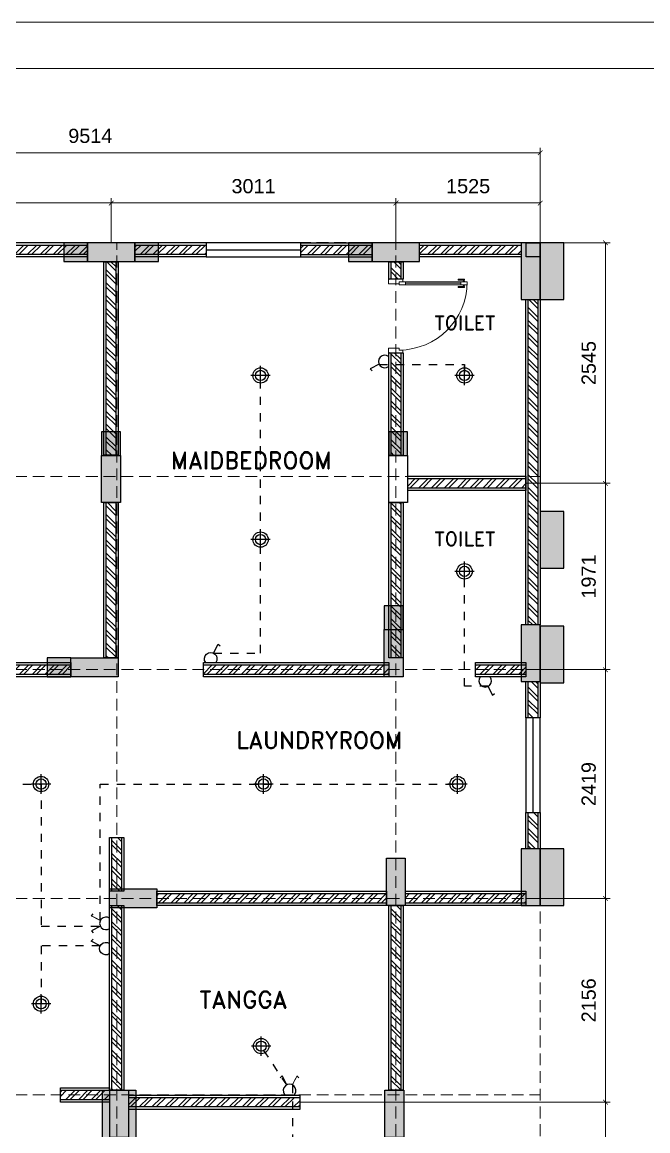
# Model space of a CAD drawing. Header units: millimetres. Extents: x 19632 to 183655, y 41319 to 69325.
# Drawn here: x 37302 to 43917, y 57599 to 69325 of the extents above; entities that cross this region are included whole.
import ezdxf
from ezdxf.enums import TextEntityAlignment as Align

# ---------------------------------------------------------------- set-up
doc = ezdxf.new("R2010")
doc.units = ezdxf.units.MM
doc.header["$MEASUREMENT"] = 0
for name, pattern in [('DASHED2', [0.375, 0.25, -0.125]), ('FHIDDEN', [0.25, 0.125, -0.125]), ('HIDDEN2', [0.1875, 0.125, -0.0625]), ('SLD-Solid', [0])]:
    doc.linetypes.add(name, pattern=pattern)
for name, color, linetype, lineweight in [('AS', 8, 'HIDDEN2', 5), ('DINDING', 1, 'Continuous', 20), ('DOOR OPENING', 4, 'SLD-Solid', 5), ('HATCH', 8, 'Continuous', 5), ('Kabel', 2, 'DASHED2', 20), ('LEGEND', 1, 'DASHED2', 50), ('XR-KOP A3_MOZART$0$KOP-A1$0$A-GRSKOP', 1, 'Continuous', 5)]:
    doc.layers.add(name, color=color, linetype=linetype, lineweight=lineweight)
for name, color, linetype in [('JALUR LAMPU', 5, 'FHIDDEN'), ('lights (bulb)', 32, 'Continuous'), ('LISTRIK', 2, 'Continuous'), ('tampak', 7, 'Continuous'), ('WALL', 255, 'Continuous')]:
    doc.layers.add(name, color=color, linetype=linetype)
doc.styles.add('HAND', font='ROMAND.SHX', dxfattribs={"width": 0.8, "height": 250})
doc.styles.get("Standard").update_dxf_attribs({"font": 'arial.ttf'})
doc.dimstyles.new('DIM100', dxfattribs={"dimscale": 0, "dimtxt": 150, "dimasz": 50, "dimexe": 50, "dimexo": 0, "dimgap": 100, "dimtad": 1, "dimtoh": 1, "dimdec": 0, "dimdsep": 46, "dimtxsty": 'Standard', "dimblk": 'ARCHTICK', "dimcen": 1, "dimclrd": 1, "dimclre": 1, "dimadec": 0, "dimazin": 0, "dimtfac": 250, "dimtdec": 0, "dimtix": 1, "dimtmove": 0, "dimatfit": 3, "dimldrblk": 'DOT', "dimfxl": 150, "dimtolj": 1, "dimtzin": 0, "dimlwd": 5, "dimlwe": 5, "dimarcsym": 0})

# ---------------------------------------------------------------- blocks, each defined once
blk = doc.blocks.new('hsdh')
at = {"layer": 'XR-KOP A3_MOZART$0$KOP-A1$0$A-GRSKOP', "color": 0, "linetype": 'Continuous', "lineweight": 5}
blk.add_lwpolyline([(145480, 82601), (107945, 82601), (107945, 56197), (145480, 56197)], close=True, dxfattribs=at)
at = {"layer": 'XR-KOP A3_MOZART$0$KOP-A1$0$A-GRSKOP', "color": 5, "linetype": 'Continuous', "lineweight": 5}
blk.add_lwpolyline([(145017, 82138), (108409, 82138), (108409, 56660), (145017, 56660)], close=True, dxfattribs=at)
blk = doc.blocks.new('*U35')
at = {"layer": 'HATCH'}
h = blk.add_hatch(dxfattribs=at)
h.set_pattern_fill('ANSI32', color=0, scale=10)
h.set_pattern_definition([(45, (564.82, -10567.46), (-67.3519, 67.3519), []), (45, (609.72, -10567.46), (-67.3519, 67.3519), [])])
h.paths.add_polyline_path([(9137, -50), (9137, 50), (6685, 50), (6685, -50)])
at = {"layer": 'WALL', "color": 0}
for points in [[(6685, 75), (9137, 75), (9137, -75), (6685, -75)], [(6685, 50), (9137, 50), (9137, -50), (6685, -50)]]:
    blk.add_lwpolyline(points, close=True, dxfattribs=at)
blk = doc.blocks.new('*U77')
at = {"layer": 'HATCH'}
h = blk.add_hatch(dxfattribs=at)
h.set_pattern_fill('ANSI32', color=0, scale=10)
h.set_pattern_definition([(45, (2616.32, -10567.46), (-67.3519, 67.3519), []), (45, (2661.22, -10567.46), (-67.3519, 67.3519), [])])
h.paths.add_polyline_path([(9311, -50), (9311, 50), (8563, 50), (8563, -50)])
at = {"layer": 'WALL', "color": 0}
for points in [[(8563, 75), (9311, 75), (9311, -75), (8563, -75)], [(8563, 50), (9311, 50), (9311, -50), (8563, -50)]]:
    blk.add_lwpolyline(points, close=True, dxfattribs=at)
blk = doc.blocks.new('*U37')
at = {"layer": 'HATCH'}
h = blk.add_hatch(dxfattribs=at)
h.set_pattern_fill('ANSI32', color=0, scale=10)
h.set_pattern_definition([(45, (2300.85, -10567.46), (-67.3519, 67.3519), []), (45, (2345.75, -10567.46), (-67.3519, 67.3519), [])])
h.paths.add_polyline_path([(9312, -50), (9312, 50), (8246, 50), (8246, -50)])
at = {"layer": 'WALL', "color": 0}
for points in [[(8246, 75), (9312, 75), (9312, -75), (8246, -75)], [(8246, 50), (9312, 50), (9312, -50), (8246, -50)]]:
    blk.add_lwpolyline(points, close=True, dxfattribs=at)
blk = doc.blocks.new('*U54')
at = {"layer": 'HATCH'}
h = blk.add_hatch(dxfattribs=at)
h.set_pattern_fill('ANSI32', color=0, scale=10)
h.set_pattern_definition([(45, (-17719.44, -10567.46), (-67.3519, 67.3519), []), (45, (-17674.53, -10567.46), (-67.3519, 67.3519), [])])
h.paths.add_polyline_path([(-2935, 50), (-2935, -50), (473, -50), (473, 50)])
at = {"layer": 'WALL', "color": 0}
for points in [[(-2935, 75), (473, 75), (473, -75), (-2935, -75)], [(-2935, 50), (473, 50), (473, -50), (-2935, -50)]]:
    blk.add_lwpolyline(points, close=True, dxfattribs=at)
blk = doc.blocks.new('*U36')
at = {"layer": 'HATCH'}
h = blk.add_hatch(dxfattribs=at)
h.set_pattern_fill('ANSI32', color=0, scale=10)
h.set_pattern_definition([(45, (-19891.23, -10567.46), (-67.3519, 67.3519), []), (45, (-19846.33, -10567.46), (-67.3519, 67.3519), [])])
h.paths.add_polyline_path([(-3331, 50), (-3331, -50), (-1303, -50), (-1303, 50)])
at = {"layer": 'WALL', "color": 0}
for points in [[(-3331, 75), (-1303, 75), (-1303, -75), (-3331, -75)], [(-3331, 50), (-1303, 50), (-1303, -50), (-3331, -50)]]:
    blk.add_lwpolyline(points, close=True, dxfattribs=at)
blk = doc.blocks.new('*U84')
at = {"layer": 'HATCH'}
h = blk.add_hatch(dxfattribs=at)
h.set_pattern_fill('ANSI32', color=0, scale=10)
h.set_pattern_definition([(45, (-18939.37, -10567.46), (-67.3519, 67.3519), []), (45, (-18894.47, -10567.46), (-67.3519, 67.3519), [])])
h.paths.add_polyline_path([(-2378, 50), (-2378, -50), (-1304, -50), (-1304, 50)])
at = {"layer": 'WALL', "color": 0}
for points in [[(-2378, 75), (-1304, 75), (-1304, -75), (-2378, -75)], [(-2378, 50), (-1304, 50), (-1304, -50), (-2378, -50)]]:
    blk.add_lwpolyline(points, close=True, dxfattribs=at)
blk = doc.blocks.new('*U82')
at = {"layer": 'HATCH'}
h = blk.add_hatch(dxfattribs=at)
h.set_pattern_fill('ANSI32', color=0, scale=10)
h.set_pattern_definition([(45, (292.47, -10567.46), (-67.3519, 67.3519), []), (45, (337.37, -10567.46), (-67.3519, 67.3519), [])])
h.paths.add_polyline_path([(8692, -50), (8692, 50), (6858, 50), (6858, -50)])
at = {"layer": 'WALL', "color": 0}
for points in [[(6858, 75), (8692, 75), (8692, -75), (6858, -75)], [(6858, 50), (8692, 50), (8692, -50), (6858, -50)]]:
    blk.add_lwpolyline(points, close=True, dxfattribs=at)
blk = doc.blocks.new('*U140')
at = {"layer": 'HATCH'}
h = blk.add_hatch(dxfattribs=at)
h.set_pattern_fill('ANSI32', color=0, scale=10)
h.set_pattern_definition([(45, (-13.1, -10567.46), (-67.3519, 67.3519), []), (45, (31.8, -10567.46), (-67.3519, 67.3519), [])])
h.paths.add_polyline_path([(8593, -50), (8593, 50), (6651, 50), (6651, -50)])
at = {"layer": 'WALL', "color": 0}
for points in [[(6651, 75), (8593, 75), (8593, -75), (6651, -75)], [(6651, 50), (8593, 50), (8593, -50), (6651, -50)]]:
    blk.add_lwpolyline(points, close=True, dxfattribs=at)
blk = doc.blocks.new('*U139')
at = {"layer": 'HATCH'}
h = blk.add_hatch(dxfattribs=at)
h.set_pattern_fill('ANSI32', color=0, scale=10)
h.set_pattern_definition([(45, (1664.76, -10567.46), (-67.3519, 67.3519), []), (45, (1709.66, -10567.46), (-67.3519, 67.3519), [])])
h.paths.add_polyline_path([(8724, -50), (8724, 50), (8198, 50), (8198, -50)])
at = {"layer": 'WALL', "color": 0}
for points in [[(8198, 75), (8724, 75), (8724, -75), (8198, -75)], [(8198, 50), (8724, 50), (8724, -50), (8198, -50)]]:
    blk.add_lwpolyline(points, close=True, dxfattribs=at)
blk = doc.blocks.new('*U137')
at = {"layer": 'HATCH'}
h = blk.add_hatch(dxfattribs=at)
h.set_pattern_fill('ANSI32', color=0, scale=10)
h.set_pattern_definition([(45, (1413.03, -10567.46), (-67.3519, 67.3519), []), (45, (1457.93, -10567.46), (-67.3519, 67.3519), [])])
h.paths.add_polyline_path([(8593, -50), (8593, 50), (8078, 50), (8078, -50)])
at = {"layer": 'WALL', "color": 0}
for points in [[(8078, 75), (8593, 75), (8593, -75), (8078, -75)], [(8078, 50), (8593, 50), (8593, -50), (8078, -50)]]:
    blk.add_lwpolyline(points, close=True, dxfattribs=at)
blk = doc.blocks.new('*U45')
at = {"layer": 'HATCH'}
h = blk.add_hatch(dxfattribs=at)
h.set_pattern_fill('ANSI32', color=0, scale=10)
h.set_pattern_definition([(45, (-17434.14, -10567.46), (-67.3519, 67.3519), []), (45, (-17389.24, -10567.46), (-67.3519, 67.3519), [])])
h.paths.add_polyline_path([(-2057, 50), (-2057, -50), (-120, -50), (-120, 50)])
at = {"layer": 'WALL', "color": 0}
for points in [[(-2057, 75), (-120, 75), (-120, -75), (-2057, -75)], [(-2057, 50), (-120, 50), (-120, -50), (-2057, -50)]]:
    blk.add_lwpolyline(points, close=True, dxfattribs=at)
blk = doc.blocks.new('*U43')
at = {"layer": 'HATCH'}
h = blk.add_hatch(dxfattribs=at)
h.set_pattern_fill('ANSI32', color=0, scale=10)
h.set_pattern_definition([(45, (-3889.16, -10567.46), (-67.3519, 67.3519), []), (45, (-3844.26, -10567.46), (-67.3519, 67.3519), [])])
h.paths.add_polyline_path([(6315, -50), (6315, 50), (5053, 50), (5053, -50)])
at = {"layer": 'WALL', "color": 0}
for points in [[(5053, 75), (6315, 75), (6315, -75), (5053, -75)], [(5053, 50), (6315, 50), (6315, -50), (5053, -50)]]:
    blk.add_lwpolyline(points, close=True, dxfattribs=at)
blk = doc.blocks.new('*U134')
at = {"layer": 'HATCH'}
h = blk.add_hatch(dxfattribs=at)
h.set_pattern_fill('ANSI32', color=0, scale=10)
h.set_pattern_definition([(45, (1375.64, -10567.46), (-67.3519, 67.3519), []), (45, (1420.54, -10567.46), (-67.3519, 67.3519), [])])
h.paths.add_polyline_path([(9212, -50), (9212, 50), (7421, 50), (7421, -50)])
at = {"layer": 'WALL', "color": 0}
for points in [[(7421, 75), (9212, 75), (9212, -75), (7421, -75)], [(7421, 50), (9212, 50), (9212, -50), (7421, -50)]]:
    blk.add_lwpolyline(points, close=True, dxfattribs=at)
blk = doc.blocks.new('*U46')
at = {"layer": 'HATCH'}
h = blk.add_hatch(dxfattribs=at)
h.set_pattern_fill('ANSI32', color=0, scale=10)
h.set_pattern_definition([(45, (-20087.24, -10567.46), (-67.3519, 67.3519), []), (45, (-20042.34, -10567.46), (-67.3519, 67.3519), [])])
h.paths.add_polyline_path([(-3382, 50), (-3382, -50), (-1448, -50), (-1448, 50)])
at = {"layer": 'WALL', "color": 0}
for points in [[(-3382, 75), (-1448, 75), (-1448, -75), (-3382, -75)], [(-3382, 50), (-1448, 50), (-1448, -50), (-3382, -50)]]:
    blk.add_lwpolyline(points, close=True, dxfattribs=at)
blk = doc.blocks.new('*U38')
at = {"layer": 'HATCH'}
h = blk.add_hatch(dxfattribs=at)
h.set_pattern_fill('ANSI32', color=0, scale=10)
h.set_pattern_definition([(45, (2373.68, -10567.46), (-67.3519, 67.3519), []), (45, (2418.58, -10567.46), (-67.3519, 67.3519), [])])
h.paths.add_polyline_path([(9434, -50), (9434, 50), (8196, 50), (8196, -50)])
at = {"layer": 'WALL', "color": 0}
for points in [[(8196, 75), (9434, 75), (9434, -75), (8196, -75)], [(8196, 50), (9434, 50), (9434, -50), (8196, -50)]]:
    blk.add_lwpolyline(points, close=True, dxfattribs=at)
blk = doc.blocks.new('*U21')
at = {"layer": 'HATCH'}
h = blk.add_hatch(dxfattribs=at)
h.set_pattern_fill('ANSI32', color=0, scale=10)
h.set_pattern_definition([(45, (-16129.28, -10567.46), (-67.3519, 67.3519), []), (45, (-16084.38, -10567.46), (-67.3519, 67.3519), [])])
h.paths.add_polyline_path([(-718, 50), (-718, -50), (-154, -50), (-154, 50)])
at = {"layer": 'WALL', "color": 0}
for points in [[(-718, 75), (-154, 75), (-154, -75), (-718, -75)], [(-718, 50), (-154, 50), (-154, -50), (-718, -50)]]:
    blk.add_lwpolyline(points, close=True, dxfattribs=at)
blk = doc.blocks.new('_ArchTick')
at = {"color": 0, "linetype": 'ByBlock', "const_width": 0.15}
blk.add_lwpolyline([(-0.5, -0.5), (0.5, 0.5)], dxfattribs=at)
blk = doc.blocks.new('*D210')
at = {"color": 1, "lineweight": 5, "transparency": 16777216}
for p, q in [((35091, 66994), (35091, 67463)), ((38243, 66992), (38243, 67463)), ((35091, 67413), (38243, 67413))]:
    blk.add_line(p, q, dxfattribs=at)
at = {"layer": 'Defpoints', "color": 0, "transparency": 16777216}
for p in [(38243, 67413), (35091, 66994), (38243, 66992)]:
    blk.add_point(p, dxfattribs=at)
at = {"color": 1, "lineweight": 5, "transparency": 16777216, "xscale": 50, "yscale": 50, "zscale": 50, "rotation": 180}
blk.add_blockref('_ArchTick', (35091, 67413), dxfattribs=at)
at = {"color": 1, "lineweight": 5, "transparency": 16777216, "xscale": 50, "yscale": 50, "zscale": 50}
blk.add_blockref('_ArchTick', (38243, 67413), dxfattribs=at)
at = {"color": 0, "transparency": 16777216, "insert": (36667, 67590), "char_height": 150, "attachment_point": 5}
blk.add_mtext('\\A1;3151', dxfattribs=at)
blk = doc.blocks.new('_DOT')
at = {"color": 0, "linetype": 'ByBlock'}
blk.add_line((-0.5, 0), (-1, 0), dxfattribs=at)
at = {"color": 0, "linetype": 'ByBlock', "const_width": 0.5}
blk.add_lwpolyline([(-0.25, 0, 1), (0.25, 0, 1)], format="xyb", close=True, dxfattribs=at)
blk = doc.blocks.new('*D211')
at = {"color": 1, "lineweight": 5, "transparency": 16777216}
for p, q in [((38243, 66992), (38243, 67463)), ((41254, 66992), (41254, 67463)), ((38243, 67413), (41254, 67413))]:
    blk.add_line(p, q, dxfattribs=at)
at = {"layer": 'Defpoints', "color": 0, "transparency": 16777216}
for p in [(41254, 67413), (38243, 66992), (41254, 66992)]:
    blk.add_point(p, dxfattribs=at)
at = {"color": 1, "lineweight": 5, "transparency": 16777216, "xscale": 50, "yscale": 50, "zscale": 50, "rotation": 180}
blk.add_blockref('_ArchTick', (38243, 67413), dxfattribs=at)
at = {"color": 1, "lineweight": 5, "transparency": 16777216, "xscale": 50, "yscale": 50, "zscale": 50}
blk.add_blockref('_ArchTick', (41254, 67413), dxfattribs=at)
at = {"color": 0, "transparency": 16777216, "insert": (39748, 67590), "char_height": 150, "attachment_point": 5}
blk.add_mtext('\\A1;3011', dxfattribs=at)
blk = doc.blocks.new('*D266')
at = {"color": 1, "lineweight": 5, "transparency": 16777216}
for p, q in [((41254, 66992), (41254, 67463)), ((42779, 66992), (42779, 67463)), ((41254, 67413), (42779, 67413))]:
    blk.add_line(p, q, dxfattribs=at)
at = {"layer": 'Defpoints', "color": 0, "transparency": 16777216}
for p in [(42779, 67413), (41254, 66992), (42779, 66992)]:
    blk.add_point(p, dxfattribs=at)
at = {"color": 1, "lineweight": 5, "transparency": 16777216, "xscale": 50, "yscale": 50, "zscale": 50, "rotation": 180}
blk.add_blockref('_ArchTick', (41254, 67413), dxfattribs=at)
at = {"color": 1, "lineweight": 5, "transparency": 16777216, "xscale": 50, "yscale": 50, "zscale": 50}
blk.add_blockref('_ArchTick', (42779, 67413), dxfattribs=at)
at = {"color": 0, "transparency": 16777216, "insert": (42017, 67590), "char_height": 150, "attachment_point": 5}
blk.add_mtext('\\A1;1525', dxfattribs=at)
blk = doc.blocks.new('*D212')
at = {"color": 1, "lineweight": 5, "transparency": 16777216}
for p, q in [((33265, 66994), (33265, 67995)), ((33265, 67945), (42779, 67945)), ((42779, 66992), (42779, 67995))]:
    blk.add_line(p, q, dxfattribs=at)
at = {"layer": 'Defpoints', "color": 0, "transparency": 16777216}
for p in [(42779, 67945), (33265, 66994), (42779, 66992)]:
    blk.add_point(p, dxfattribs=at)
at = {"color": 1, "lineweight": 5, "transparency": 16777216, "xscale": 50, "yscale": 50, "zscale": 50, "rotation": 180}
blk.add_blockref('_ArchTick', (33265, 67945), dxfattribs=at)
at = {"color": 1, "lineweight": 5, "transparency": 16777216, "xscale": 50, "yscale": 50, "zscale": 50}
blk.add_blockref('_ArchTick', (42779, 67945), dxfattribs=at)
at = {"color": 0, "transparency": 16777216, "insert": (38022, 68122), "char_height": 150, "attachment_point": 5}
blk.add_mtext('\\A1;9514', dxfattribs=at)
blk = doc.blocks.new('*D267')
at = {"color": 1, "lineweight": 5, "transparency": 16777216}
for p, q in [((42779, 66992), (43519, 66992)), ((43469, 66992), (43469, 64448)), ((42628, 64448), (43519, 64448))]:
    blk.add_line(p, q, dxfattribs=at)
at = {"layer": 'Defpoints', "color": 0, "transparency": 16777216}
for p in [(42779, 66992), (42628, 64448), (43469, 64448)]:
    blk.add_point(p, dxfattribs=at)
at = {"color": 1, "lineweight": 5, "transparency": 16777216, "xscale": 50, "yscale": 50, "zscale": 50}
for p, rotation in [((43469, 66992), 90), ((43469, 64448), 270)]:
    blk.add_blockref('_ArchTick', p, dxfattribs=dict(at, rotation=rotation))
at = {"color": 0, "transparency": 16777216, "insert": (43292, 65720), "char_height": 150, "attachment_point": 5, "rotation": 90}
blk.add_mtext('\\A1;2545', dxfattribs=at)
blk = doc.blocks.new('*D268')
at = {"color": 1, "lineweight": 5, "transparency": 16777216}
for p, q in [((42628, 64448), (43519, 64448)), ((43469, 64448), (43469, 62477)), ((42628, 62477), (43519, 62477))]:
    blk.add_line(p, q, dxfattribs=at)
at = {"layer": 'Defpoints', "color": 0, "transparency": 16777216}
for p in [(42628, 64448), (42628, 62477), (43469, 62477)]:
    blk.add_point(p, dxfattribs=at)
at = {"color": 1, "lineweight": 5, "transparency": 16777216, "xscale": 50, "yscale": 50, "zscale": 50}
for p, rotation in [((43469, 64448), 90), ((43469, 62477), 270)]:
    blk.add_blockref('_ArchTick', p, dxfattribs=dict(at, rotation=rotation))
at = {"color": 0, "transparency": 16777216, "insert": (43292, 63462), "char_height": 150, "attachment_point": 5, "rotation": 90}
blk.add_mtext('\\A1;1971', dxfattribs=at)
blk = doc.blocks.new('*D269')
at = {"color": 1, "lineweight": 5, "transparency": 16777216}
for p, q in [((42628, 62477), (43519, 62477)), ((43469, 62477), (43469, 60058)), ((42628, 60058), (43519, 60058))]:
    blk.add_line(p, q, dxfattribs=at)
at = {"layer": 'Defpoints', "color": 0, "transparency": 16777216}
for p in [(42628, 62477), (42628, 60058), (43469, 60058)]:
    blk.add_point(p, dxfattribs=at)
at = {"color": 1, "lineweight": 5, "transparency": 16777216, "xscale": 50, "yscale": 50, "zscale": 50}
for p, rotation in [((43469, 62477), 90), ((43469, 60058), 270)]:
    blk.add_blockref('_ArchTick', p, dxfattribs=dict(at, rotation=rotation))
at = {"color": 0, "transparency": 16777216, "insert": (43292, 61267), "char_height": 150, "attachment_point": 5, "rotation": 90}
blk.add_mtext('\\A1;2419', dxfattribs=at)
blk = doc.blocks.new('*D270')
at = {"color": 1, "lineweight": 5, "transparency": 16777216}
for p, q in [((42628, 60058), (43519, 60058)), ((43469, 60058), (43469, 57902)), ((40237, 57902), (43519, 57902))]:
    blk.add_line(p, q, dxfattribs=at)
at = {"layer": 'Defpoints', "color": 0, "transparency": 16777216}
for p in [(42628, 60058), (40237, 57902), (43469, 57902)]:
    blk.add_point(p, dxfattribs=at)
at = {"color": 1, "lineweight": 5, "transparency": 16777216, "xscale": 50, "yscale": 50, "zscale": 50}
for p, rotation in [((43469, 60058), 90), ((43469, 57902), 270)]:
    blk.add_blockref('_ArchTick', p, dxfattribs=dict(at, rotation=rotation))
at = {"color": 0, "transparency": 16777216, "insert": (43292, 58980), "char_height": 150, "attachment_point": 5, "rotation": 90}
blk.add_mtext('\\A1;2156', dxfattribs=at)
blk = doc.blocks.new('FDFGKAA')
at = {"layer": 'tampak', "transparency": 33554687}
h = blk.add_hatch(dxfattribs=at)
h.set_pattern_fill('ANSI31', color=256, scale=10)
h.set_pattern_definition([(45, (-73606.7004, -18895.478), (-0.8838834765, 0.8838834765), [])])
h.paths.add_polyline_path([(212885, 41901), (213385, 41901), (213385, 41651), (212885, 41651)])
h.paths.add_polyline_path([(215861, 41900), (215861, 41700), (216361, 41700), (216361, 41900)])
h.paths.add_polyline_path([(218871, 41900), (218871, 41700), (219371, 41700), (219371, 41900)])
h.paths.add_polyline_path([(220648, 41900), (220448, 41900), (220448, 41300), (220648, 41300)])
h.paths.add_polyline_path([(216009, 39651), (216209, 39651), (216209, 39151), (216009, 39151)])
h.paths.add_polyline_path([(212859, 39651), (213059, 39651), (213059, 39151), (212859, 39151)])
h.paths.add_polyline_path([(211132, 39651), (211132, 39201), (211332, 39201), (211332, 39651)])
h.paths.add_polyline_path([(220648, 37858), (220448, 37858), (220448, 37258), (220648, 37258)])
h.paths.add_polyline_path([(220648, 35490), (220448, 35490), (220448, 34890), (220648, 34890)])
h.paths.add_polyline_path([(219021, 35390), (219221, 35390), (219221, 34890), (219021, 34890)])
h.paths.add_polyline_path([(216595, 35065), (216595, 34865), (216095, 34865), (216095, 35065)])
h.paths.add_polyline_path([(211133, 35240), (211133, 34690), (211283, 34690), (211283, 35240)])
h.paths.add_polyline_path([(219205, 32436), (219005, 32436), (219005, 32936), (219205, 32936)])
h.paths.add_polyline_path([(216296, 32436), (216096, 32436), (216096, 32936), (216296, 32936)])
h.paths.add_polyline_path([(211333, 32436), (211133, 32436), (211133, 32936), (211333, 32936)])
h.paths.add_polyline_path([(211135, 29398), (211135, 28798), (211285, 28798), (211285, 29398)])
h.paths.add_polyline_path([(216098, 29398), (216098, 28798), (216248, 28798), (216248, 29398)])
h.paths.add_polyline_path([(219048, 29398), (219048, 28798), (219198, 28798), (219198, 29398)])
h = blk.add_hatch(color=5, dxfattribs=at)
h.dxf.hatch_style = 1
h.paths.add_polyline_path([(213385, 41901), (213385, 41651), (213635, 41651), (213635, 41901)])
h.paths.add_polyline_path([(215611, 41900), (215611, 41700), (215861, 41700), (215861, 41900)])
h.paths.add_polyline_path([(216361, 41900), (216361, 41700), (216611, 41700), (216611, 41900)])
h.paths.add_polyline_path([(218621, 41900), (218621, 41700), (218871, 41700), (218871, 41900)])
h.paths.add_polyline_path([(220648, 41900), (220648, 41300), (220898, 41300), (220898, 41900)])
h.paths.add_polyline_path([(220648, 39058), (220648, 38458), (220898, 38458), (220898, 39058)])
h.paths.add_polyline_path([(219046, 39651), (219246, 39651), (219246, 39901), (219046, 39901)])
h.paths.add_polyline_path([(220648, 37844), (220648, 37244), (220898, 37244), (220898, 37844)])
h.paths.add_polyline_path([(216009, 39651), (216209, 39651), (216209, 39901), (216009, 39901)])
h.paths.add_polyline_path([(212859, 39651), (213059, 39651), (213059, 39901), (212859, 39901)])
h.paths.add_polyline_path([(211132, 39651), (211332, 39651), (211332, 39901), (211132, 39901)])
h.paths.add_polyline_path([(215436, 37508), (215436, 37308), (215686, 37308), (215686, 37508)])
h.paths.add_polyline_path([(219198, 38058), (218998, 38058), (218998, 37808), (219198, 37808)])
h.paths.add_polyline_path([(220648, 35490), (220648, 34890), (220898, 34890), (220898, 35490)])
h.paths.add_polyline_path([(219205, 32436), (219005, 32436), (219005, 32186), (219205, 32186)])
h.paths.add_polyline_path([(216371, 32336), (216021, 32336), (216021, 32936), (216371, 32936)])
h.paths.add_polyline_path([(211132, 32936), (211333, 32936), (211333, 33186), (211132, 33186)])
h.paths.add_polyline_path([(211132, 35240), (211283, 35240), (211283, 35490), (211132, 35490)])
h.paths.add_polyline_path([(219198, 29648), (219048, 29648), (219048, 29398), (219198, 29398)])
h.paths.add_polyline_path([(216248, 29648), (216098, 29648), (216098, 29398), (216248, 29398)])
h.paths.add_polyline_path([(211132, 29398), (211283, 29398), (211283, 29648), (211132, 29648)])
h = blk.add_hatch(color=256, dxfattribs=at)
h.dxf.hatch_style = 1
h.paths.add_polyline_path([(216186, 37508), (216186, 37308), (215686, 37308), (215686, 37508)])
h.paths.add_polyline_path([(219198, 37308), (218998, 37308), (218998, 37808), (219198, 37808)])
for points in [[(215611, 41900), (215611, 41700), (215861, 41700), (215861, 41900), (215611, 41900)], [(215861, 41900), (215861, 41700), (216361, 41700), (216361, 41900), (215861, 41900)], [(216361, 41900), (216361, 41700), (216611, 41700), (216611, 41900), (216361, 41900)], [(218621, 41900), (218621, 41700), (218871, 41700), (218871, 41900), (218621, 41900)], [(218871, 41900), (218871, 41700), (219371, 41700), (219371, 41900), (218871, 41900)], [(220648, 41900), (220448, 41900), (220448, 41300), (220648, 41300), (220648, 41900)], [(220648, 41900), (220648, 41300), (220898, 41300), (220898, 41900), (220648, 41900)], [(216009, 39651), (216209, 39651), (216209, 39901), (216009, 39901), (216009, 39651)], [(219046, 39651), (219246, 39651), (219246, 39901), (219046, 39901), (219046, 39651)], [(216009, 39651), (216209, 39651), (216209, 39151), (216009, 39151), (216009, 39651)], [(219246, 39151), (219046, 39151), (219046, 39651), (219246, 39651), (219246, 39151)], [(220648, 39058), (220648, 38458), (220898, 38458), (220898, 39058), (220648, 39058)], [(219198, 38058), (218998, 38058), (218998, 37808), (219198, 37808), (219198, 38058)], [(219198, 37308), (218998, 37308), (218998, 37808), (219198, 37808), (219198, 37308)], [(220648, 37858), (220448, 37858), (220448, 37258), (220648, 37258), (220648, 37858)], [(220648, 37844), (220648, 37244), (220898, 37244), (220898, 37844), (220648, 37844)], [(215436, 37508), (215436, 37308), (215686, 37308), (215686, 37508), (215436, 37508)], [(216186, 37508), (216186, 37308), (215686, 37308), (215686, 37508), (216186, 37508)], [(220648, 35490), (220448, 35490), (220448, 34890), (220648, 34890), (220648, 35490)], [(220648, 35490), (220648, 34890), (220898, 34890), (220898, 35490), (220648, 35490)], [(219021, 35390), (219221, 35390), (219221, 34890), (219021, 34890), (219021, 35390)], [(216595, 35065), (216595, 34865), (216095, 34865), (216095, 35065), (216595, 35065)], [(216296, 32436), (216096, 32436), (216096, 32936), (216296, 32936), (216296, 32436)], [(219205, 32436), (219005, 32436), (219005, 32936), (219205, 32936), (219205, 32436)]]:
    blk.add_lwpolyline(points)
blk.add_lwpolyline([(216371, 32336), (216021, 32336), (216021, 32936), (216371, 32936)], close=True)
blk = doc.blocks.new('*U39')
at = {"layer": 'HATCH'}
h = blk.add_hatch(dxfattribs=at)
h.set_pattern_fill('ANSI32', color=0, scale=10)
h.set_pattern_definition([(45, (-20295.84, -10567.46), (-67.3519, 67.3519), []), (45, (-20250.935, -10567.46), (-67.3519, 67.3519), [])])
h.paths.add_polyline_path([(-3333, 50), (-3333, -50), (-1706, -50), (-1706, 50)])
at = {"layer": 'WALL', "color": 0}
for points in [[(-3333, 75), (-1706, 75), (-1706, -75), (-3333, -75)], [(-3333, 50), (-1706, 50), (-1706, -50), (-3333, -50)]]:
    blk.add_lwpolyline(points, close=True, dxfattribs=at)
blk = doc.blocks.new('*U40')
at = {"layer": 'HATCH'}
h = blk.add_hatch(dxfattribs=at)
h.set_pattern_fill('ANSI32', color=0, scale=10)
h.set_pattern_definition([(45, (-20292.95, -10567.46), (-67.3519, 67.3519), []), (45, (-20248.05, -10567.46), (-67.3519, 67.3519), [])])
h.paths.add_polyline_path([(-3331, 50), (-3331, -50), (-1704, -50), (-1704, 50)])
at = {"layer": 'WALL', "color": 0}
for points in [[(-3331, 75), (-1704, 75), (-1704, -75), (-3331, -75)], [(-3331, 50), (-1704, 50), (-1704, -50), (-3331, -50)]]:
    blk.add_lwpolyline(points, close=True, dxfattribs=at)
blk = doc.blocks.new('*U44')
at = {"layer": 'HATCH'}
h = blk.add_hatch(dxfattribs=at)
h.set_pattern_fill('ANSI32', color=0, scale=10)
h.set_pattern_definition([(45, (-2748.79, -10567.46), (-67.3519, 67.3519), []), (45, (-2703.89, -10567.46), (-67.3519, 67.3519), [])])
h.paths.add_polyline_path([(7456, -50), (7456, 50), (5053, 50), (5053, -50)])
at = {"layer": 'WALL', "color": 0}
for points in [[(5053, 75), (7456, 75), (7456, -75), (5053, -75)], [(5053, 50), (7456, 50), (7456, -50), (5053, -50)]]:
    blk.add_lwpolyline(points, close=True, dxfattribs=at)
blk = doc.blocks.new('*D222')
at = {"color": 1, "lineweight": 5, "transparency": 16777216}
for p, q in [((41337, 57902), (43519, 57902)), ((43469, 57902), (43469, 54567)), ((41178, 54567), (43519, 54567))]:
    blk.add_line(p, q, dxfattribs=at)
at = {"layer": 'Defpoints', "color": 0, "transparency": 16777216}
for p in [(41337, 57902), (41178, 54567), (43469, 54567)]:
    blk.add_point(p, dxfattribs=at)
at = {"color": 1, "lineweight": 5, "transparency": 16777216, "xscale": 50, "yscale": 50, "zscale": 50}
for p, rotation in [((43469, 57902), 90), ((43469, 54567), 270)]:
    blk.add_blockref('_ArchTick', p, dxfattribs=dict(at, rotation=rotation))
at = {"color": 0, "transparency": 16777216, "insert": (43292, 56234), "char_height": 150, "attachment_point": 5, "rotation": 90}
blk.add_mtext('\\A1;3336', dxfattribs=at)
blk = doc.blocks.new('*U76')
at = {"layer": 'HATCH'}
h = blk.add_hatch(dxfattribs=at)
h.set_pattern_fill('ANSI32', color=0, scale=10)
h.set_pattern_definition([(45, (-20747.18, -10567.46), (-67.3519, 67.3519), []), (45, (-20702.275, -10567.46), (-67.3519, 67.3519), [])])
h.paths.add_polyline_path([(-2935, 50), (-2935, -50), (-2555, -50), (-2555, 50)])
at = {"layer": 'WALL', "color": 0}
for points in [[(-2935, 75), (-2555, 75), (-2555, -75), (-2935, -75)], [(-2935, 50), (-2555, 50), (-2555, -50), (-2935, -50)]]:
    blk.add_lwpolyline(points, close=True, dxfattribs=at)
blk = doc.blocks.new('KUSEN PINTU')
at = {"layer": 'DOOR OPENING', "linetype": 'Continuous', "transparency": 33554687}
for p, q in [((-30, 110), (-30, 150)), ((-30, 150), (-5, 150)), ((-5, 150), (-5, 145)), ((-5, 145), (0, 145)), ((0, 145), (0, 5)), ((-50, 110), (-30, 110)), ((-50, 0), (-50, 110)), ((-5, 0), (-50, 0)), ((0, 5), (-5, 5)), ((-5, 5), (-5, 0))]:
    blk.add_line(p, q, dxfattribs=at)
at = {"layer": 'DOOR OPENING', "linetype": 'Continuous', "ltscale": 10, "transparency": 33554687}
for p, q in [((0, 145), (0, 150)), ((0, 5), (0, 0))]:
    blk.add_line(p, q, dxfattribs=at)
blk = doc.blocks.new('43334GGG')
at = {"layer": 'DOOR OPENING', "linetype": 'Continuous', "transparency": 33554687}
for p, q in [((256711, 171804), (256711, 171813)), ((256711, 171813), (256779, 171813)), ((256779, 171804), (256711, 171804)), ((256762, 171784), (256762, 171787)), ((256763, 171788), (256782, 171788)), ((256779, 171813), (256779, 171804)), ((256784, 171787), (256784, 171784)), ((256087, 171755), (256087, 171784)), ((256155, 171784), (256087, 171784)), ((256087, 171755), (256155, 171755)), ((256155, 171755), (256155, 171784)), ((256779, 171735), (256711, 171735)), ((256711, 171735), (256711, 171727)), ((256711, 171727), (256779, 171727)), ((256739, 171784), (256807, 171784)), ((256739, 171755), (256739, 171784)), ((256807, 171755), (256739, 171755)), ((256784, 171784), (256762, 171784)), ((256784, 171755), (256762, 171755)), ((256762, 171755), (256762, 171753)), ((256763, 171751), (256782, 171751)), ((256779, 171727), (256779, 171735)), ((256784, 171753), (256784, 171755)), ((256807, 171784), (256807, 171755))]:
    blk.add_line(p, q, dxfattribs=at)
at = {"layer": 'DOOR OPENING', "linetype": 'Continuous', "ltscale": 10, "transparency": 33554687}
for p, q in [((256770, 171804), (256770, 171788)), ((256776, 171804), (256776, 171788)), ((256155, 171784), (256739, 171784)), ((256739, 171770), (256155, 171770)), ((256155, 171755), (256739, 171755)), ((256770, 171751), (256770, 171735)), ((256776, 171751), (256776, 171735))]:
    blk.add_line(p, q, dxfattribs=at)
at = {"layer": 'DOOR OPENING', "transparency": 33554687}
blk.add_line((256087, 171784), (256127, 171784), dxfattribs=at)
at = {"layer": 'DOOR OPENING', "linetype": 'Continuous', "transparency": 33554687}
for centre, start, end in [((256763, 171787), 90, 180), ((256782, 171787), 0, 90), ((256763, 171753), 180, 270), ((256782, 171753), 270, 0)]:
    blk.add_arc(centre, 1.69, start, end, dxfattribs=at)
at = {"layer": 'DOOR OPENING', "ltscale": 10, "transparency": 33554687}
blk.add_arc((256087, 171784), 720, 270, 0, dxfattribs=at)
at = {"layer": 'DOOR OPENING', "linetype": 'Continuous', "transparency": 33554687, "xscale": -1, "rotation": 270}
blk.add_blockref('KUSEN PINTU', (255977, 171814), dxfattribs=at)
at = {"layer": 'DOOR OPENING', "linetype": 'Continuous', "transparency": 33554687, "rotation": 270}
blk.add_blockref('KUSEN PINTU', (255977, 171034), dxfattribs=at)
blk = doc.blocks.new('*U85')
at = {"layer": 'HATCH'}
h = blk.add_hatch(dxfattribs=at)
h.set_pattern_fill('ANSI32', color=0, scale=10)
h.set_pattern_definition([(45, (-18047.58, -10567.46), (-67.3519, 67.3519), []), (45, (-18002.675, -10567.46), (-67.3519, 67.3519), [])])
h.paths.add_polyline_path([(-1486, 50), (-1486, -50), (-1304, -50), (-1304, 50)])
at = {"layer": 'WALL', "color": 0}
for points in [[(-1486, 75), (-1304, 75), (-1304, -75), (-1486, -75)], [(-1486, 50), (-1304, 50), (-1304, -50), (-1486, -50)]]:
    blk.add_lwpolyline(points, close=True, dxfattribs=at)
blk = doc.blocks.new('DSDSDS44')
at = {"layer": 'LISTRIK', "ltscale": 0.05}
for p, q in [((690519, 135376), (690567, 135281)), ((690567, 135281), (690588, 135300))]:
    blk.add_line(p, q, dxfattribs=at)
blk.add_arc((690489, 135435), 66.6, 142.8315, 37.1684, dxfattribs=at)
blk = doc.blocks.new('LMP DL - P')
at = {"color": 0}
for p, q in [((-114, 0), (114, 0)), ((0, -113), (0, 113))]:
    blk.add_line(p, q, dxfattribs=at)
for radius in [90, 60]:
    blk.add_circle((0, 0), radius, dxfattribs=at)
blk = doc.blocks.new('DSDS')
at = {"layer": 'Kabel'}
blk.add_line((686953, 140753), (687001, 140848), dxfattribs=at)
at = {"layer": 'LISTRIK', "ltscale": 0.05}
for p, q in [((686845, 140848), (686824, 140829)), ((686893, 140753), (686845, 140848)), ((687001, 140848), (687022, 140829))]:
    blk.add_line(p, q, dxfattribs=at)
blk.add_arc((686923, 140694), 66.6, 322.8316, 217.1685, dxfattribs=at)

msp = doc.modelspace()

# ---------------------------------------------------------------- linework, layer by layer
for points in [[(40247.7, 66992.2), (39247.7, 66992.2), (39247.7, 66842.2), (40247.7, 66842.2), (40247.7, 66992.2)], [(42629.1, 66992.2), (42779.1, 66992.2), (42779.1, 66842.2), (42629.1, 66842.2), (42629.1, 66992.2)], [(39247.7, 66916.5), (40247.7, 66917.2)], [(42628.4, 61966.5), (42628.4, 60966.5), (42778.4, 60966.5), (42778.4, 61966.5), (42628.4, 61966.5)], [(42704.1, 60966.5), (42703.4, 61966.5)]]:
    msp.add_lwpolyline(points)
at = {"layer": 'AS', "ltscale": 1000}
for p, q in [((30852.1, 66993.7), (42780.6, 66993.7)), ((38302.7, 46481.2), (38302.7, 66993.7)), ((41252.7, 46481.2), (41252.7, 66993.7)), ((42779.1, 46481.2), (42779.1, 66993.7)), ((30850.6, 64518.7), (42779.1, 64518.7)), ((30852.1, 62477.2), (42780.6, 62477.2)), ((30853.6, 60058), (42782, 60058)), ((30853.6, 57978.7), (42782, 57978.7))]:
    msp.add_line(p, q, dxfattribs=at)
at = {"layer": 'JALUR LAMPU', "ltscale": 700}
for points in [[(41076.5, 65706.3), (41978.4, 65706.3), (41978.4, 65588.8)], [(39325.4, 62651.9), (39822.4, 62651.9), (39822.4, 65588.8)], [(42226.9, 62301.1), (41978.4, 62301.1), (41978.4, 63516.9)], [(35034.7, 61267.2), (37501.4, 61267.2)], [(37501.4, 61267.2), (37501.4, 59763.9), (38128, 59763.9)], [(38128, 59824), (38128, 61267.2), (39852.9, 61267.2)], [(39852.9, 61267.2), (41906, 61267.2)], [(38126.5, 59556.6), (37501.4, 59556.6)], [(37501.4, 59556.6), (37501.4, 58943)], [(40099.4, 58084.8), (39828.5, 58495.2)], [(40159.5, 58084.8), (40159.5, 56376), (39729.4, 56376)]]:
    msp.add_lwpolyline(points, dxfattribs=at)

# ---------------------------------------------------------------- block references
for name, p in [('FDFGKAA', (-177868.7, 25092.7)), ('43334GGG', (-214800.5, -105206.3))]:
    msp.add_blockref(name, p)
at = {"xscale": 1.009725849341427, "yscale": 1.009725849341427, "zscale": 1.009725849341427}
for name, p, rotation in [('*U35', (44742.4, 66918), 180), ('*U77', (47893.8, 66918), 180), ('*U77', (49648.8, 66916.5), 180), ('*U37', (50905.3, 66918), 180), ('*U36', (38241.9, 63428.4), 270), ('*U85', (41253.4, 65291.4), 270), ('*U54', (42703.4, 63428.4), 270), ('*U84', (41253.4, 63426.9), 270), ('*U38', (50903.8, 64447.5), 180), ('*U40', (38241.9, 60879.9), 270), ('*U39', (41253.4, 60878.4), 270), ('*U82', (44742.4, 62476.5), 180), ('*U140', (47893.8, 62476.5), 180), ('*U139', (50905.3, 62476.5), 180), ('*U76', (42703.4, 59386.9), 270), ('*U76', (42703.4, 58002.7), 270), ('*U21', (38301.9, 59978.4), 270), ('*U44', (46254.4, 60058), 180), ('*U43', (47729.4, 60058), 180), ('*U45', (38301.9, 57907.1), 270), ('*U46', (41253.4, 56566.9), 270), ('*U137', (46382.4, 57978), 180), ('*U134', (47729.4, 57902.2), 180)]:
    msp.add_blockref(name, p, dxfattribs=dict(at, rotation=rotation))
at = {"layer": 'DINDING', "rotation": 270}
msp.add_blockref('DSDSDS44', (-94299.4, 756225.4), dxfattribs=at)
at = {"layer": 'DINDING', "xscale": -1}
for p, rotation in [((-651193.7, 198027.8), 180), ((-97249.4, -630962.5), 270)]:
    msp.add_blockref('DSDSDS44', p, dxfattribs=dict(at, rotation=rotation))
at = {"layer": 'DINDING'}
msp.add_blockref('DSDSDS44', (-648292.2, -73074.8), dxfattribs=at)
at = {"layer": 'JALUR LAMPU', "rotation": 90}
msp.add_blockref('DSDS', (178881.2, -627129.2), dxfattribs=at)
at = {"layer": 'JALUR LAMPU'}
msp.add_blockref('DSDS', (-646793.7, -82668.4), dxfattribs=at)
at = {"layer": 'LEGEND', "xscale": 1.060683167240732, "yscale": 1.060683167240732, "zscale": 1.060683167240732}
msp.add_blockref('hsdh', (-94863.4, -18288.1), dxfattribs=at)
at = {"layer": 'lights (bulb)', "transparency": 33554687, "xscale": 0.9028734449379653, "yscale": 0.9028734449379653, "zscale": 0.9028734449379653, "rotation": 89.99999999999997}
for p in [(39822.4, 65588.8), (41978.4, 65588.8), (39822.4, 63852.9), (41978.4, 63516.9), (37501.4, 61267.2), (39852.9, 61267.2), (41906, 61267.2), (37501.4, 58943), (39828.5, 58495.2)]:
    msp.add_blockref('LMP DL - P', p, dxfattribs=at)

# ---------------------------------------------------------------- texts
at = {"color": 4, "style": 'HAND'}
for tag, height, p in [('TOILET', 149.014, (41982.2, 66145.6)), ('MAIDBEDROOM', 178.897, (39724.5, 64690.7)), ('TOILET', 149.014, (41982.2, 63859.7)), ('LAUNDRYROOM', 178.897, (40443.2, 61731.3)), ('TANGGA', 178.897, (39639.5, 58987.1))]:
    msp.add_attdef(tag, text='%%UDENAH LANTAI DASAR', height=height, rotation=0, dxfattribs=at).set_placement(p, align=Align.MIDDLE)

# ---------------------------------------------------------------- dimensions: what is measured, and where the dimension line sits
for base, p1, p2, override, picture, middle in [((42779.1, 67944.9), (33264.7, 66993.7), (42779.1, 66992.2), {"dimscale": 1}, '*D212', (38021.9, 68121.5)), ((38242.6536, 67413.4811), (35091.1947, 66993.6941), (38242.6536, 66992.2353), {"dimscale": 1, "dimtmove": 1}, '*D210', (36666.9241, 67590.1182)), ((41254.1, 67413.5), (38242.7, 66992.2), (41254.1, 66992.2), {"dimscale": 1, "dimtmove": 1}, '*D211', (39748.4, 67590.1)), ((42779.1, 67413.5), (41254.1, 66992.2), (42779.1, 66992.2), {"dimscale": 1, "dimtmove": 1}, '*D266', (42016.6, 67590.1))]:
    dim = msp.add_linear_dim(base=base, p1=p1, p2=p2, dimstyle='DIM100', override=override)
    dim.commit()
    dim.dimension.update_dxf_attribs({"geometry": picture, "text_midpoint": middle})
for base, p1, p2, override, picture, middle in [((43468.7, 64447.5), (42779.1, 66992.2), (42627.7, 64447.5), {"dimscale": 1}, '*D267', (43292.1, 65719.9)), ((43468.7, 62476.5), (42627.7, 64447.5), (42627.7, 62476.5), {"dimscale": 1, "dimtmove": 1}, '*D268', (43292.1, 63462)), ((43468.6646, 60057.9647), (42627.6536, 62476.5058), (42627.6536, 60057.9647), {"dimscale": 1, "dimtmove": 1}, '*D269', (43292.0787, 61267.2353)), ((43468.7, 57902.2), (42627.7, 60058), (40236.7, 57902.2), {"dimscale": 1, "dimtmove": 1}, '*D270', (43292.1, 58980.1)), ((43468.7, 54566.5), (41336.7, 57902.2), (41177.7, 54566.5), {"dimscale": 1}, '*D222', (43292, 56234.4))]:
    dim = msp.add_linear_dim(base=base, p1=p1, p2=p2, angle=90, dimstyle='DIM100', override=override)
    dim.commit()
    dim.dimension.update_dxf_attribs({"geometry": picture, "text_midpoint": middle})

doc.saveas('drawing.dxf')
